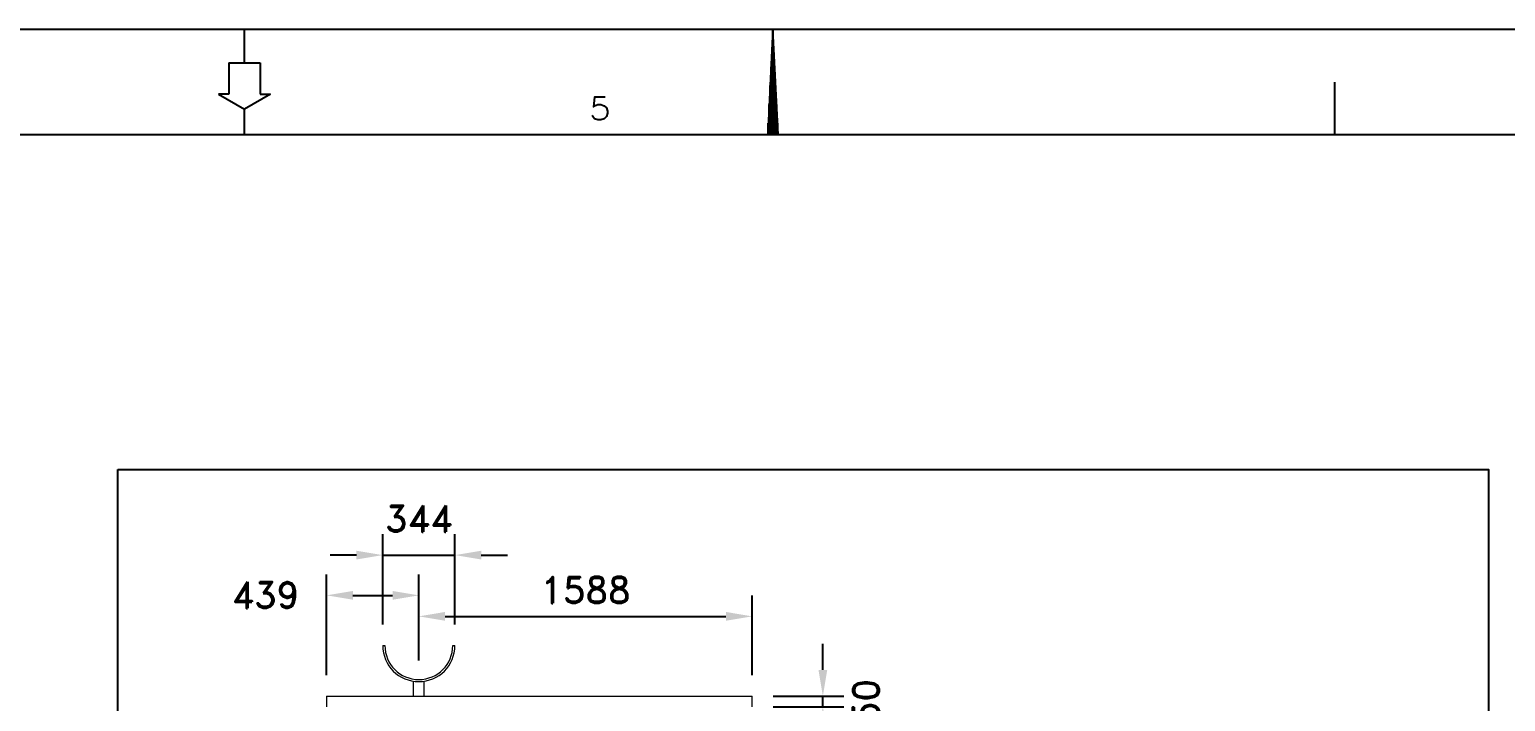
# Model space of a CAD drawing. Header units: millimetres. Extents: x -312439 to 477422, y -331570 to 212570.
# Drawn here: x 357926 to 364955, y 77895 to 81095 of the extents above; entities that cross this region are included whole.
import ezdxf

# ---------------------------------------------------------------- set-up
doc = ezdxf.new("R2010")
doc.units = ezdxf.units.MM
doc.layers.add('FORMATO A1', color=1, linetype='Continuous')
doc.styles.add('ROMAND', font='ROMAND.SHX')
doc.dimstyles.new('1-50 (MILIMETRO)', dxfattribs={"dimscale": 0, "dimtxt": 125, "dimasz": 125, "dimexe": 100, "dimexo": 100, "dimgap": 50, "dimtad": 0, "dimdec": 0, "dimzin": 0, "dimdsep": 46, "dimtxsty": 'ROMAND', "dimcen": -390, "dimclrd": 1, "dimclre": 1, "dimclrt": 3, "dimadec": 0, "dimazin": 0, "dimtfac": 1, "dimtdec": 0, "dimtix": 1, "dimtmove": 2, "dimatfit": 2, "dimfxl": 1, "dimtvp": 1, "dimtolj": 1, "dimtzin": 0, "dimarcsym": 0})

# ---------------------------------------------------------------- blocks, each defined once
blk = doc.blocks.new('A$C2D342850')
at = {"layer": 'FORMATO A1', "color": 1, "linetype": 'Continuous'}
for p, q in [((84100, 0), (0, 0)), ((42116, -316.2), (42116, 0)), ((47150, 0), (47099.5, -1000)), ((47150, -1000), (47150, 0)), ((47200.5, -1000), (47150, 0)), ((47141, -1000), (47141, -178.22)), ((47159, -1000), (47159, -178.22)), ((41967.7, -316.2), (42264.2, -316.2)), ((41967.9, -316.2), (41967.9, -616.2)), ((42264.2, -316.2), (42264.2, -616.2)), ((47132, -1000), (47132, -356.44)), ((47168, -1000), (47168, -356.44)), ((47123, -1000), (47123, -534.65)), ((47177, -1000), (47177, -534.65)), ((52500, -1000), (52500, -500)), ((41867.9, -616.2), (42116.1, -759.4)), ((41967.9, -616.2), (41867.9, -616.2)), ((42364.2, -616.2), (42116.1, -759.4)), ((42264.2, -616.2), (42364.2, -616.2)), ((42116, -1000), (42116, -759.5)), ((47114, -1000), (47114, -712.87)), ((47186, -1000), (47186, -712.87)), ((47105, -1000), (47105, -891.09)), ((47195, -1000), (47195, -891.09))]:
    blk.add_line(p, q, dxfattribs=at)
at = {"layer": 'FORMATO A1', "color": 2, "linetype": 'Continuous'}
blk.add_line((2500, -1000), (83100, -1000), dxfattribs=at)
at = {"layer": 'FORMATO A1', "color": 1, "linetype": 'Continuous'}
blk.add_lwpolyline([(45552.39, -643.44), (45449.26, -643.44), (45438.95, -736.25), (45449.26, -725.94), (45480.2, -715.62), (45511.14, -715.62), (45542.08, -725.94), (45562.7, -746.56), (45573.01, -777.5), (45573.01, -798.12), (45562.7, -829.06), (45542.08, -849.69), (45511.14, -860), (45480.2, -860), (45449.26, -849.69), (45438.95, -839.37), (45428.64, -818.75)], dxfattribs=at)
blk = doc.blocks.new('*D192')
at = {"color": 1, "lineweight": -2, "transparency": 16777216}
for p, q in [((361704.5, 78044.8), (361704.5, 78169.8)), ((361467.9, 77919.8), (361804.5, 77919.8)), ((361704.5, 77869.8), (361704.5, 77919.8)), ((361467.9, 77869.8), (361804.5, 77869.8)), ((361704.5, 77744.8), (361704.5, 77619.8))]:
    blk.add_line(p, q, dxfattribs=at)
at = {"color": 1, "transparency": 16777216}
for points in [[(361683.7, 78044.8), (361725.4, 78044.8), (361704.5, 77919.8)], [(361683.7, 77744.8), (361725.4, 77744.8), (361704.5, 77869.8)]]:
    blk.add_solid(points, dxfattribs=at)
at = {"layer": 'Defpoints', "color": 0, "transparency": 16777216}
for p in [(361367.9, 77919.8), (361704.5, 77919.8), (361367.9, 77869.8)]:
    blk.add_point(p, dxfattribs=at)
at = {"color": 3, "transparency": 16777216, "insert": (361909.5, 77894.8), "char_height": 125, "attachment_point": 5, "rotation": 90, "style": 'ROMAND'}
blk.add_mtext('\\A1;50', dxfattribs=at)
blk = doc.blocks.new('*D209')
at = {"color": 1, "lineweight": -2, "transparency": 16777216}
for p, q in [((359608.4, 78261.3), (359608.4, 78691.8)), ((359952.2, 78261.3), (359952.2, 78691.8)), ((359483.4, 78591.8), (359358.4, 78591.8)), ((359608.4, 78591.8), (359952.2, 78591.8)), ((360077.2, 78591.8), (360202.2, 78591.8))]:
    blk.add_line(p, q, dxfattribs=at)
at = {"color": 1, "transparency": 16777216}
for points in [[(359483.4, 78612.7), (359483.4, 78571), (359608.4, 78591.8)], [(360077.2, 78612.7), (360077.2, 78571), (359952.2, 78591.8)]]:
    blk.add_solid(points, dxfattribs=at)
at = {"layer": 'Defpoints', "color": 0, "transparency": 16777216}
for p in [(359952.2, 78591.8), (359608.4, 78161.3), (359952.2, 78161.3)]:
    blk.add_point(p, dxfattribs=at)
at = {"color": 3, "transparency": 16777216, "insert": (359780.3, 78765.2), "char_height": 125, "attachment_point": 5, "style": 'ROMAND'}
blk.add_mtext('\\A1;344', dxfattribs=at)
blk = doc.blocks.new('*D210')
at = {"color": 1, "lineweight": -2, "transparency": 16777216}
for p, q in [((359341.3, 78019.8), (359341.3, 78500.2)), ((359780.3, 78089.4), (359780.3, 78500.2)), ((359466.3, 78400.2), (359655.3, 78400.2))]:
    blk.add_line(p, q, dxfattribs=at)
at = {"color": 1, "transparency": 16777216}
for points in [[(359466.3, 78421.1), (359466.3, 78379.4), (359341.3, 78400.2)], [(359655.3, 78421.1), (359655.3, 78379.4), (359780.3, 78400.2)]]:
    blk.add_solid(points, dxfattribs=at)
at = {"layer": 'Defpoints', "color": 0, "transparency": 16777216}
for p in [(359780.3, 78400.2), (359780.3, 77989.4), (359341.3, 77919.8)]:
    blk.add_point(p, dxfattribs=at)
at = {"color": 3, "transparency": 16777216, "insert": (359050, 78401.4), "char_height": 125, "attachment_point": 5, "style": 'ROMAND'}
blk.add_mtext('\\A1;439', dxfattribs=at)
blk = doc.blocks.new('*D211')
at = {"color": 1, "lineweight": -2, "transparency": 16777216}
for p, q in [((359780.3, 78099.4), (359780.3, 78400.2)), ((361367.9, 78019.8), (361367.9, 78400.2)), ((359905.3, 78300.2), (361242.9, 78300.2))]:
    blk.add_line(p, q, dxfattribs=at)
at = {"color": 1, "transparency": 16777216}
for points in [[(359905.3, 78321.1), (359905.3, 78279.4), (359780.3, 78300.2)], [(361242.9, 78321.1), (361242.9, 78279.4), (361367.9, 78300.2)]]:
    blk.add_solid(points, dxfattribs=at)
at = {"layer": 'Defpoints', "color": 0, "transparency": 16777216}
for p in [(361367.9, 78300.2), (359780.3, 77999.4), (361367.9, 77919.8)]:
    blk.add_point(p, dxfattribs=at)
at = {"color": 3, "transparency": 16777216, "insert": (360574.1, 78425.2), "char_height": 125, "attachment_point": 5, "style": 'ROMAND'}
blk.add_mtext('\\A1;1588', dxfattribs=at)

msp = doc.modelspace()

# ---------------------------------------------------------------- linework, layer by layer
at = {"color": 3, "linetype": 'Continuous', "lineweight": 0, "extrusion": (0, 1, 0)}
for p, q in [((359608.378, 78161.308), (359618.378, 78161.308)), ((359942.178, 78161.308), (359952.178, 78161.308)), ((359755.278, 77919.808), (359755.278, 77991.236)), ((359805.278, 77919.808), (359805.278, 77991.236)), ((359341.349, 77919.808), (359341.349, 77869.808)), ((359341.349, 77919.808), (361367.933, 77919.808)), ((361367.933, 77869.808), (361367.933, 77919.808))]:
    msp.add_line(p, q, dxfattribs=at)
msp.add_lwpolyline([(358346.738, 78999.465), (364874.929, 78999.465), (364874.929, 73753.276), (358346.738, 73753.276)], close=True)
at = {"color": 3, "linetype": 'Continuous', "lineweight": 0}
for radius, start, end in [(171.9, 180, 359.9999824), (161.9, 180, 0), (171.9, 270, 0)]:
    msp.add_arc((359780.278, 78161.308), radius, start, end, dxfattribs=at)
at = {"layer": 'FORMATO A1', "color": 2, "linetype": 'Continuous'}
msp.add_line((339142.032, 80594.65, 0), (379442.032, 80594.65, 0), dxfattribs=at)

# ---------------------------------------------------------------- block references
at = {"layer": 'FORMATO A1', "xscale": 0.5, "yscale": 0.5, "zscale": 0.5}
msp.add_blockref('A$C2D342850', (337892.032, 81094.65, 0), dxfattribs=at)

# ---------------------------------------------------------------- dimensions: what is measured, and where the dimension line sits
for base, p1, p2, picture, middle in [((359952.178, 78591.832), (359608.378, 78161.308), (359952.178, 78161.308), '*D209', (359780.278, 78765.181)), ((359780.278, 78400.24), (359341.349, 77919.808), (359780.278, 77989.408), '*D210', (359050.021, 78401.422))]:
    dim = msp.add_linear_dim(base=base, p1=p1, p2=p2, dimstyle='1-50 (MILIMETRO)', override={"dimscale": 1})
    dim.commit()
    dim.dimension.update_dxf_attribs({"geometry": picture, "text_midpoint": middle, "dimtype": 160})
dim = msp.add_linear_dim(base=(361367.933, 78300.24), p1=(359780.278, 77999.408), p2=(361367.933, 77919.808), dimstyle='1-50 (MILIMETRO)', override={"dimscale": 1})
dim.commit()
dim.dimension.update_dxf_attribs({"geometry": '*D211', "text_midpoint": (360574.105, 78425.24)})
dim = msp.add_linear_dim(base=(361704.54, 77919.808), p1=(361367.933, 77869.808), p2=(361367.933, 77919.808), angle=90, dimstyle='1-50 (MILIMETRO)', override={"dimscale": 1})
dim.commit()
dim.dimension.update_dxf_attribs({"geometry": '*D192', "text_midpoint": (361909.478, 77894.808), "dimtype": 160})

doc.saveas('drawing.dxf')
